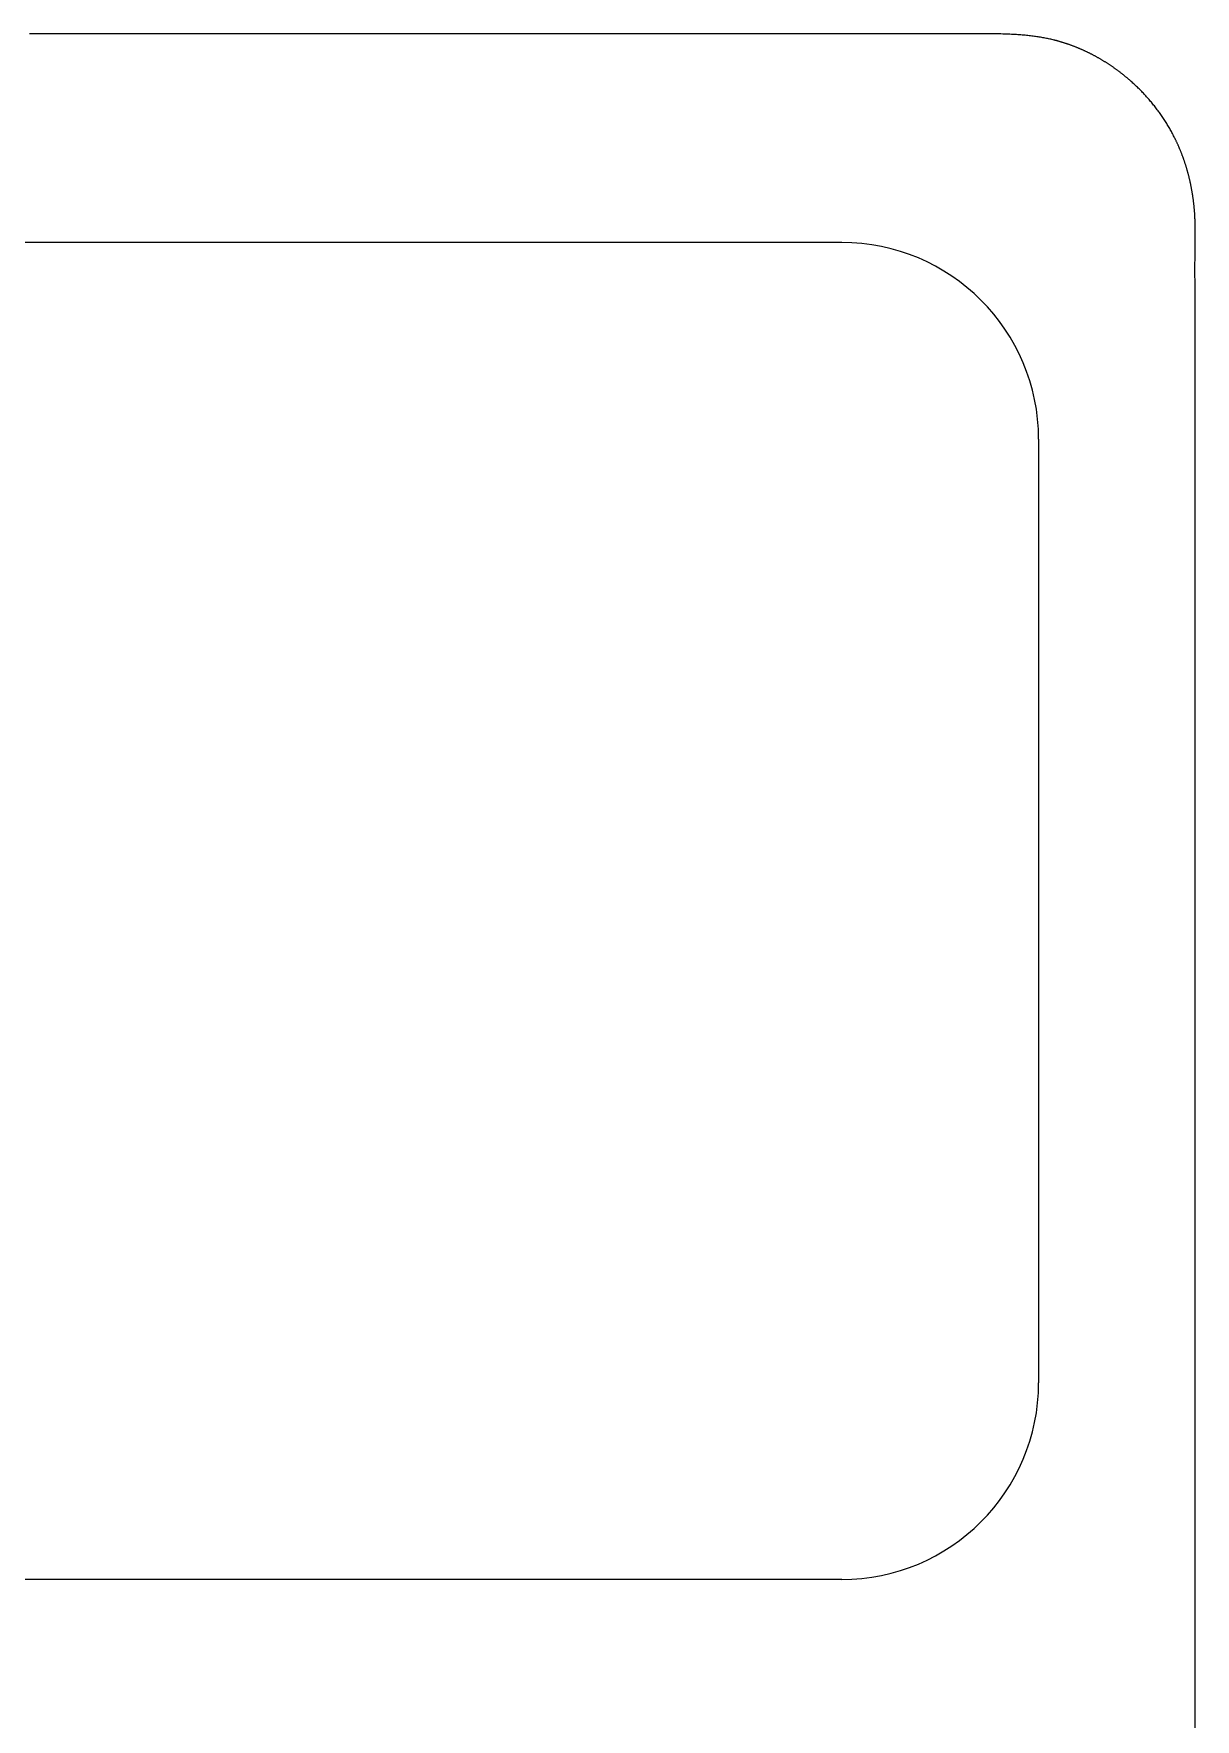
# Model space of a CAD drawing. Header units: millimetres. Extents: x -9 to 276, y -90 to 14.
# Drawn here: x 263.45 to 275.7, y -8.53 to 9.25 of the extents above; entities that cross this region are included whole.
import ezdxf

# ---------------------------------------------------------------- set-up
doc = ezdxf.new("R2010")
doc.units = ezdxf.units.MM
doc.layers.add('BLACK', color=7, linetype='CONTINUOUS')

msp = doc.modelspace()

# ---------------------------------------------------------------- linework, layer by layer
at = {"layer": 'BLACK', "linetype": 'Continuous'}
for p, q in [((263.499028, 9.250245), (263.409679, 9.250205)), ((263.588358, 9.250253), (263.499028, 9.250245)), ((263.677673, 9.250233), (263.588358, 9.250253)), ((263.766976, 9.250195), (263.677673, 9.250233)), ((263.945563, 9.250084), (263.766976, 9.250195)), ((264.076435, 9.25), (263.945563, 9.250084)), ((264.243115, 9.249918), (264.076435, 9.25)), ((264.409812, 9.249865), (264.243115, 9.249918)), ((264.576524, 9.249837), (264.409812, 9.249865)), ((264.743248, 9.249831), (264.576524, 9.249837)), ((265.076723, 9.249864), (264.743248, 9.249831)), ((265.410218, 9.24993), (265.076723, 9.249864)), ((265.767493, 9.25), (265.410218, 9.24993)), ((266.10139, 9.250036), (265.767493, 9.25)), ((266.435272, 9.250045), (266.10139, 9.250036)), ((267.103008, 9.250019), (266.435272, 9.250045)), ((267.45855, 9.25), (267.103008, 9.250019)), ((268.138273, 9.249988), (267.45855, 9.25)), ((268.818012, 9.249995), (268.138273, 9.249988)), ((269.149607, 9.25), (268.818012, 9.249995)), ((270.699804, 9.250001), (269.149607, 9.25)), ((270.840665, 9.25), (270.699804, 9.250001)), ((270.840682, 9.25), (270.840665, 9.25)), ((271.686193, 9.25), (270.840682, 9.25)), ((271.827141, 9.250002), (271.686193, 9.25)), ((272.531722, 9.25), (271.827141, 9.250002)), ((272.703114, 9.249993), (272.531722, 9.25)), ((272.959904, 9.249985), (272.703114, 9.249993)), ((273.377251, 9.25), (272.959904, 9.249985)), ((273.377943, 9.25), (273.377251, 9.25)), ((273.408344, 9.25), (273.377943, 9.25)), ((273.449488, 9.249968), (273.408344, 9.25)), ((273.483379, 9.249883), (273.449488, 9.249968)), ((273.513285, 9.249742), (273.483379, 9.249883)), ((273.540556, 9.249545), (273.513285, 9.249742)), ((273.565907, 9.24929), (273.540556, 9.249545)), ((273.58977, 9.248977), (273.565907, 9.24929)), ((273.612434, 9.248606), (273.58977, 9.248977)), ((273.634099, 9.248176), (273.612434, 9.248606)), ((273.654915, 9.247688), (273.634099, 9.248176)), ((273.674995, 9.247141), (273.654915, 9.247688)), ((273.694429, 9.246536), (273.674995, 9.247141)), ((273.713287, 9.245872), (273.694429, 9.246536)), ((273.731629, 9.24515), (273.713287, 9.245872)), ((273.749504, 9.244369), (273.731629, 9.24515)), ((273.766952, 9.243529), (273.749504, 9.244369)), ((273.784008, 9.24263), (273.766952, 9.243529)), ((273.800703, 9.241673), (273.784008, 9.24263)), ((273.817063, 9.240658), (273.800703, 9.241673)), ((273.83311, 9.239584), (273.817063, 9.240658)), ((273.848865, 9.238451), (273.83311, 9.239584)), ((273.864346, 9.23726), (273.848865, 9.238451)), ((273.879569, 9.23601), (273.864346, 9.23726)), ((273.894548, 9.234702), (273.879569, 9.23601)), ((273.909297, 9.233336), (273.894548, 9.234702)), ((273.923827, 9.231911), (273.909297, 9.233336)), ((273.938149, 9.230428), (273.923827, 9.231911)), ((273.952274, 9.228886), (273.938149, 9.230428)), ((273.966209, 9.227286), (273.952274, 9.228886)), ((273.979964, 9.225628), (273.966209, 9.227286)), ((273.993545, 9.223912), (273.979964, 9.225628)), ((274.006961, 9.222137), (273.993545, 9.223912)), ((274.020217, 9.220304), (274.006961, 9.222137)), ((274.033321, 9.218412), (274.020217, 9.220304)), ((274.046277, 9.216462), (274.033321, 9.218412)), ((274.059091, 9.214454), (274.046277, 9.216462)), ((274.071768, 9.212388), (274.059091, 9.214454)), ((274.084313, 9.210263), (274.071768, 9.212388)), ((274.09673, 9.20808), (274.084313, 9.210263)), ((274.109023, 9.205838), (274.09673, 9.20808)), ((274.121196, 9.203538), (274.109023, 9.205838)), ((274.133254, 9.201179), (274.121196, 9.203538)), ((274.145199, 9.198762), (274.133254, 9.201179)), ((274.157035, 9.196287), (274.145199, 9.198762)), ((274.168765, 9.193752), (274.157035, 9.196287)), ((274.180392, 9.191159), (274.168765, 9.193752)), ((274.19192, 9.188507), (274.180392, 9.191159)), ((274.20335, 9.185797), (274.19192, 9.188507)), ((274.214685, 9.183027), (274.20335, 9.185797)), ((274.215833, 9.182742), (274.214685, 9.183027)), ((274.221505, 9.181321), (274.215833, 9.182742)), ((274.227173, 9.17988), (274.221505, 9.181321)), ((274.232848, 9.178417), (274.227173, 9.17988)), ((274.238518, 9.176935), (274.232848, 9.178417)), ((274.244195, 9.17543), (274.238518, 9.176935)), ((274.249867, 9.173905), (274.244195, 9.17543)), ((274.255545, 9.172359), (274.249867, 9.173905)), ((274.261219, 9.170792), (274.255545, 9.172359)), ((274.266899, 9.169203), (274.261219, 9.170792)), ((274.272574, 9.167595), (274.266899, 9.169203)), ((274.278255, 9.165964), (274.272574, 9.167595)), ((274.283931, 9.164314), (274.278255, 9.165964)), ((274.289612, 9.162641), (274.283931, 9.164314)), ((274.295289, 9.160949), (274.289612, 9.162641)), ((274.300971, 9.159234), (274.295289, 9.160949)), ((274.306648, 9.1575), (274.300971, 9.159234)), ((274.31233, 9.155743), (274.306648, 9.1575)), ((274.318007, 9.153967), (274.31233, 9.155743)), ((274.323689, 9.152169), (274.318007, 9.153967)), ((274.329365, 9.150351), (274.323689, 9.152169)), ((274.335047, 9.14851), (274.329365, 9.150351)), ((274.340723, 9.14665), (274.335047, 9.14851)), ((274.346404, 9.144767), (274.340723, 9.14665)), ((274.352079, 9.142866), (274.346404, 9.144767)), ((274.357759, 9.140941), (274.352079, 9.142866)), ((274.363433, 9.138997), (274.357759, 9.140941)), ((274.369111, 9.137031), (274.363433, 9.138997)), ((274.374783, 9.135046), (274.369111, 9.137031)), ((274.380459, 9.133038), (274.374783, 9.135046)), ((274.38613, 9.13101), (274.380459, 9.133038)), ((274.391804, 9.12896), (274.38613, 9.13101)), ((274.397472, 9.126891), (274.391804, 9.12896)), ((274.403144, 9.1248), (274.397472, 9.126891)), ((274.408809, 9.122689), (274.403144, 9.1248)), ((274.414478, 9.120555), (274.408809, 9.122689)), ((274.420141, 9.118403), (274.414478, 9.120555)), ((274.425806, 9.116228), (274.420141, 9.118403)), ((274.431465, 9.114034), (274.425806, 9.116228)), ((274.437127, 9.111817), (274.431465, 9.114034)), ((274.442783, 9.109581), (274.437127, 9.111817)), ((274.448441, 9.107323), (274.442783, 9.109581)), ((274.454092, 9.105046), (274.448441, 9.107323)), ((274.459746, 9.102746), (274.454092, 9.105046)), ((274.465393, 9.100428), (274.459746, 9.102746)), ((274.471042, 9.098087), (274.465393, 9.100428)), ((274.476684, 9.095727), (274.471042, 9.098087)), ((274.482328, 9.093345), (274.476684, 9.095727)), ((274.487965, 9.090943), (274.482328, 9.093345)), ((274.493604, 9.08852), (274.487965, 9.090943)), ((274.499235, 9.086077), (274.493604, 9.08852)), ((274.504867, 9.083613), (274.499235, 9.086077)), ((274.510493, 9.081129), (274.504867, 9.083613)), ((274.516119, 9.078624), (274.510493, 9.081129)), ((274.521738, 9.076099), (274.516119, 9.078624)), ((274.527358, 9.073552), (274.521738, 9.076099)), ((274.53297, 9.070987), (274.527358, 9.073552)), ((274.538582, 9.0684), (274.53297, 9.070987)), ((274.544187, 9.065794), (274.538582, 9.0684)), ((274.549793, 9.063165), (274.544187, 9.065794)), ((274.55539, 9.060519), (274.549793, 9.063165)), ((274.560987, 9.05785), (274.55539, 9.060519)), ((274.566576, 9.055162), (274.560987, 9.05785)), ((274.572165, 9.052453), (274.566576, 9.055162)), ((274.577746, 9.049725), (274.572165, 9.052453)), ((274.583326, 9.046976), (274.577746, 9.049725)), ((274.588898, 9.044208), (274.583326, 9.046976)), ((274.594469, 9.041418), (274.588898, 9.044208)), ((274.600032, 9.03861), (274.594469, 9.041418)), ((274.605594, 9.03578), (274.600032, 9.03861)), ((274.611147, 9.032932), (274.605594, 9.03578)), ((274.616698, 9.030062), (274.611147, 9.032932)), ((274.622241, 9.027174), (274.616698, 9.030062)), ((274.627782, 9.024265), (274.622241, 9.027174)), ((274.633315, 9.021337), (274.627782, 9.024265)), ((274.638845, 9.018388), (274.633315, 9.021337)), ((274.644366, 9.015421), (274.638845, 9.018388)), ((274.649885, 9.012433), (274.644366, 9.015421)), ((274.655395, 9.009426), (274.649885, 9.012433)), ((274.660902, 9.006399), (274.655395, 9.009426)), ((274.6664, 9.003353), (274.660902, 9.006399)), ((274.671895, 9.000286), (274.6664, 9.003353)), ((274.67738, 8.997202), (274.671895, 9.000286)), ((274.682863, 8.994096), (274.67738, 8.997202)), ((274.688336, 8.990973), (274.682863, 8.994096)), ((274.693805, 8.987829), (274.688336, 8.990973)), ((274.699264, 8.984667), (274.693805, 8.987829)), ((274.70472, 8.981484), (274.699264, 8.984667)), ((274.710166, 8.978284), (274.70472, 8.981484)), ((274.715608, 8.975063), (274.710166, 8.978284)), ((274.721039, 8.971825), (274.715608, 8.975063)), ((274.726467, 8.968566), (274.721039, 8.971825)), ((274.731884, 8.96529), (274.726467, 8.968566)), ((274.737296, 8.961993), (274.731884, 8.96529)), ((274.742698, 8.958679), (274.737296, 8.961993)), ((274.748095, 8.955345), (274.742698, 8.958679)), ((274.753482, 8.951993), (274.748095, 8.955345)), ((274.758863, 8.948622), (274.753482, 8.951993)), ((274.764234, 8.945233), (274.758863, 8.948622)), ((274.769598, 8.941825), (274.764234, 8.945233)), ((274.774953, 8.938399), (274.769598, 8.941825)), ((274.780301, 8.934953), (274.774953, 8.938399)), ((274.785638, 8.931491), (274.780301, 8.934953)), ((274.790969, 8.928009), (274.785638, 8.931491)), ((274.796289, 8.92451), (274.790969, 8.928009)), ((274.801602, 8.920992), (274.796289, 8.92451)), ((274.806904, 8.917457), (274.801602, 8.920992)), ((274.8122, 8.913902), (274.806904, 8.917457)), ((274.817483, 8.910331), (274.8122, 8.913902)), ((274.82276, 8.906741), (274.817483, 8.910331)), ((274.828025, 8.903135), (274.82276, 8.906741)), ((274.833282, 8.899509), (274.828025, 8.903135)), ((274.838528, 8.895867), (274.833282, 8.899509)), ((274.843766, 8.892206), (274.838528, 8.895867)), ((274.848993, 8.888529), (274.843766, 8.892206)), ((274.854211, 8.884834), (274.848993, 8.888529)), ((274.859417, 8.881122), (274.854211, 8.884834)), ((274.864614, 8.877392), (274.859417, 8.881122)), ((274.8698, 8.873645), (274.864614, 8.877392)), ((274.874976, 8.869881), (274.8698, 8.873645)), ((274.880141, 8.8661), (274.874976, 8.869881)), ((274.885296, 8.862302), (274.880141, 8.8661)), ((274.890439, 8.858488), (274.885296, 8.862302)), ((274.895572, 8.854656), (274.890439, 8.858488)), ((274.900693, 8.850808), (274.895572, 8.854656)), ((274.905804, 8.846942), (274.900693, 8.850808)), ((274.910903, 8.843061), (274.905804, 8.846942)), ((274.915991, 8.839163), (274.910903, 8.843061)), ((274.921067, 8.835249), (274.915991, 8.839163)), ((274.926132, 8.831318), (274.921067, 8.835249)), ((274.931184, 8.827371), (274.926132, 8.831318)), ((274.936226, 8.823408), (274.931184, 8.827371)), ((274.941254, 8.819429), (274.936226, 8.823408)), ((274.946271, 8.815434), (274.941254, 8.819429)), ((274.951276, 8.811424), (274.946271, 8.815434)), ((274.956268, 8.807397), (274.951276, 8.811424)), ((274.961248, 8.803355), (274.956268, 8.807397)), ((274.969373, 8.796704), (274.961248, 8.803355)), ((274.974318, 8.792622), (274.969373, 8.796704)), ((274.979251, 8.788525), (274.974318, 8.792622)), ((274.98417, 8.784412), (274.979251, 8.788525)), ((274.989076, 8.780285), (274.98417, 8.784412)), ((274.993969, 8.776143), (274.989076, 8.780285)), ((274.998848, 8.771986), (274.993969, 8.776143)), ((275.003714, 8.767814), (274.998848, 8.771986)), ((275.008566, 8.763627), (275.003714, 8.767814)), ((275.01823, 8.755209), (275.008566, 8.763627)), ((275.027839, 8.746734), (275.01823, 8.755209)), ((275.037392, 8.7382), (275.027839, 8.746734)), ((275.046889, 8.72961), (275.037392, 8.7382)), ((275.05633, 8.720962), (275.046889, 8.72961)), ((275.065714, 8.712259), (275.05633, 8.720962)), ((275.07504, 8.7035), (275.065714, 8.712259)), ((275.084308, 8.694686), (275.07504, 8.7035)), ((275.093517, 8.685817), (275.084308, 8.694686)), ((275.102667, 8.676894), (275.093517, 8.685817)), ((275.111757, 8.667918), (275.102667, 8.676894)), ((275.120787, 8.658889), (275.111757, 8.667918)), ((275.129756, 8.649808), (275.120787, 8.658889)), ((275.138664, 8.640674), (275.129756, 8.649808)), ((275.147511, 8.63149), (275.138664, 8.640674)), ((275.156295, 8.622255), (275.147511, 8.63149)), ((275.165017, 8.612969), (275.156295, 8.622255)), ((275.173675, 8.603634), (275.165017, 8.612969)), ((275.18227, 8.59425), (275.173675, 8.603634)), ((275.190801, 8.584818), (275.18227, 8.59425)), ((275.199267, 8.575338), (275.190801, 8.584818)), ((275.207669, 8.56581), (275.199267, 8.575338)), ((275.216005, 8.556235), (275.207669, 8.56581)), ((275.224275, 8.546615), (275.216005, 8.556235)), ((275.232479, 8.536949), (275.224275, 8.546615)), ((275.240617, 8.527238), (275.232479, 8.536949)), ((275.248687, 8.517482), (275.240617, 8.527238)), ((275.25669, 8.507682), (275.248687, 8.517482)), ((275.264626, 8.49784), (275.25669, 8.507682)), ((275.272493, 8.487954), (275.264626, 8.49784)), ((275.280291, 8.478026), (275.272493, 8.487954)), ((275.28802, 8.468057), (275.280291, 8.478026)), ((275.29568, 8.458047), (275.28802, 8.468057)), ((275.303271, 8.447996), (275.29568, 8.458047)), ((275.310791, 8.437906), (275.303271, 8.447996)), ((275.318241, 8.427776), (275.310791, 8.437906)), ((275.32562, 8.417607), (275.318241, 8.427776)), ((275.332928, 8.407401), (275.32562, 8.417607)), ((275.340165, 8.397157), (275.332928, 8.407401)), ((275.34733, 8.386876), (275.340165, 8.397157)), ((275.354423, 8.376558), (275.34733, 8.386876)), ((275.361443, 8.366205), (275.354423, 8.376558)), ((275.368391, 8.355816), (275.361443, 8.366205)), ((275.375267, 8.345393), (275.368391, 8.355816)), ((275.382068, 8.334935), (275.375267, 8.345393)), ((275.388797, 8.324444), (275.382068, 8.334935)), ((275.395452, 8.31392), (275.388797, 8.324444)), ((275.402032, 8.303364), (275.395452, 8.31392)), ((275.408539, 8.292775), (275.402032, 8.303364)), ((275.414971, 8.282156), (275.408539, 8.292775)), ((275.421328, 8.271505), (275.414971, 8.282156)), ((275.42761, 8.260824), (275.421328, 8.271505)), ((275.433817, 8.250113), (275.42761, 8.260824)), ((275.439949, 8.239374), (275.433817, 8.250113)), ((275.446005, 8.228605), (275.439949, 8.239374)), ((275.451985, 8.217809), (275.446005, 8.228605)), ((275.457889, 8.206985), (275.451985, 8.217809)), ((275.463717, 8.196134), (275.457889, 8.206985)), ((275.469468, 8.185256), (275.463717, 8.196134)), ((275.475143, 8.174352), (275.469468, 8.185256)), ((275.480741, 8.163423), (275.475143, 8.174352)), ((275.486262, 8.152469), (275.480741, 8.163423)), ((275.490107, 8.144733), (275.486262, 8.152469)), ((275.492825, 8.139212), (275.490107, 8.144733)), ((275.495524, 8.133682), (275.492825, 8.139212)), ((275.498211, 8.128133), (275.495524, 8.133682)), ((275.500879, 8.122575), (275.498211, 8.128133)), ((275.503535, 8.116998), (275.500879, 8.122575)), ((275.506172, 8.111412), (275.503535, 8.116998)), ((275.508797, 8.105807), (275.506172, 8.111412)), ((275.511403, 8.100193), (275.508797, 8.105807)), ((275.513996, 8.09456), (275.511403, 8.100193)), ((275.516571, 8.088918), (275.513996, 8.09456)), ((275.519133, 8.083258), (275.516571, 8.088918)), ((275.521676, 8.077589), (275.519133, 8.083258)), ((275.524206, 8.071901), (275.521676, 8.077589)), ((275.526717, 8.066205), (275.524206, 8.071901)), ((275.529215, 8.06049), (275.526717, 8.066205)), ((275.531695, 8.054767), (275.529215, 8.06049)), ((275.534161, 8.049026), (275.531695, 8.054767)), ((275.536609, 8.043276), (275.534161, 8.049026)), ((275.539043, 8.037507), (275.536609, 8.043276)), ((275.541458, 8.031731), (275.539043, 8.037507)), ((275.543859, 8.025936), (275.541458, 8.031731)), ((275.546242, 8.020133), (275.543859, 8.025936)), ((275.548611, 8.014312), (275.546242, 8.020133)), ((275.550961, 8.008483), (275.548611, 8.014312)), ((275.553297, 8.002636), (275.550961, 8.008483)), ((275.555615, 7.996781), (275.553297, 8.002636)), ((275.557918, 7.990908), (275.555615, 7.996781)), ((275.560203, 7.985027), (275.557918, 7.990908)), ((275.562473, 7.979129), (275.560203, 7.985027)), ((275.564724, 7.973223), (275.562473, 7.979129)), ((275.566961, 7.967299), (275.564724, 7.973223)), ((275.569179, 7.961368), (275.566961, 7.967299)), ((275.571382, 7.955419), (275.569179, 7.961368)), ((275.573567, 7.949463), (275.571382, 7.955419)), ((275.575737, 7.94349), (275.573567, 7.949463)), ((275.577888, 7.937509), (275.575737, 7.94349)), ((275.580024, 7.931511), (275.577888, 7.937509)), ((275.582141, 7.925506), (275.580024, 7.931511)), ((275.584243, 7.919484), (275.582141, 7.925506)), ((275.586326, 7.913455), (275.584243, 7.919484)), ((275.588394, 7.907409), (275.586326, 7.913455)), ((275.590442, 7.901356), (275.588394, 7.907409)), ((275.592476, 7.895287), (275.590442, 7.901356)), ((275.59449, 7.88921), (275.592476, 7.895287)), ((275.596489, 7.883117), (275.59449, 7.88921)), ((275.598469, 7.877018), (275.596489, 7.883117)), ((275.600434, 7.870902), (275.598469, 7.877018)), ((275.602379, 7.86478), (275.600434, 7.870902)), ((275.604308, 7.858641), (275.602379, 7.86478)), ((275.606219, 7.852496), (275.604308, 7.858641)), ((275.608113, 7.846335), (275.606219, 7.852496)), ((275.609988, 7.840168), (275.608113, 7.846335)), ((275.611847, 7.833985), (275.609988, 7.840168)), ((275.613687, 7.827796), (275.611847, 7.833985)), ((275.615511, 7.821591), (275.613687, 7.827796)), ((275.617316, 7.815381), (275.615511, 7.821591)), ((275.619104, 7.809154), (275.617316, 7.815381)), ((275.620873, 7.802923), (275.619104, 7.809154)), ((275.622626, 7.796676), (275.620873, 7.802923)), ((275.624359, 7.790423), (275.622626, 7.796676)), ((275.626076, 7.784155), (275.624359, 7.790423)), ((275.627773, 7.777882), (275.626076, 7.784155)), ((275.629454, 7.771594), (275.627773, 7.777882)), ((275.631115, 7.765301), (275.629454, 7.771594)), ((275.63276, 7.758993), (275.631115, 7.765301)), ((275.634385, 7.75268), (275.63276, 7.758993)), ((275.635993, 7.746352), (275.634385, 7.75268)), ((275.637582, 7.74002), (275.635993, 7.746352)), ((275.639153, 7.733673), (275.637582, 7.74002)), ((275.640706, 7.727322), (275.639153, 7.733673)), ((275.642241, 7.720957), (275.640706, 7.727322)), ((275.643756, 7.714587), (275.642241, 7.720957)), ((275.645254, 7.708203), (275.643756, 7.714587)), ((275.646733, 7.701815), (275.645254, 7.708203)), ((275.648194, 7.695413), (275.646733, 7.701815)), ((275.649635, 7.689007), (275.648194, 7.695413)), ((275.651059, 7.682588), (275.649635, 7.689007)), ((275.652464, 7.676165), (275.651059, 7.682588)), ((275.653851, 7.669728), (275.652464, 7.676165)), ((275.655218, 7.663288), (275.653851, 7.669728)), ((275.656567, 7.656835), (275.655218, 7.663288)), ((275.657897, 7.650378), (275.656567, 7.656835)), ((275.659208, 7.643909), (275.657897, 7.650378)), ((275.6605, 7.637436), (275.659208, 7.643909)), ((275.661774, 7.630951), (275.6605, 7.637436)), ((275.663029, 7.624463), (275.661774, 7.630951)), ((275.664265, 7.617962), (275.663029, 7.624463)), ((275.665481, 7.611459), (275.664265, 7.617962)), ((275.66668, 7.604943), (275.665481, 7.611459)), ((275.667858, 7.598425), (275.66668, 7.604943)), ((275.669018, 7.591895), (275.667858, 7.598425)), ((275.670159, 7.585363), (275.669018, 7.591895)), ((275.67128, 7.578819), (275.670159, 7.585363)), ((275.672382, 7.572273), (275.67128, 7.578819)), ((275.673466, 7.565716), (275.672382, 7.572273)), ((275.67453, 7.559156), (275.673466, 7.565716)), ((275.675575, 7.552586), (275.67453, 7.559156)), ((275.6766, 7.546013), (275.675575, 7.552586)), ((275.677606, 7.539431), (275.6766, 7.546013)), ((275.678593, 7.532846), (275.677606, 7.539431)), ((275.679561, 7.526251), (275.678593, 7.532846)), ((275.680508, 7.519654), (275.679561, 7.526251)), ((275.681437, 7.513048), (275.680508, 7.519654)), ((275.682346, 7.50644), (275.681437, 7.513048)), ((275.683236, 7.499823), (275.682346, 7.50644)), ((275.684107, 7.493204), (275.683236, 7.499823)), ((275.684958, 7.486577), (275.684107, 7.493204)), ((275.685789, 7.479947), (275.684958, 7.486577)), ((275.6866, 7.47331), (275.685789, 7.479947)), ((275.687392, 7.466671), (275.6866, 7.47331)), ((275.688165, 7.460024), (275.687392, 7.466671)), ((275.688918, 7.453376), (275.688165, 7.460024)), ((275.689651, 7.44672), (275.688918, 7.453376)), ((275.690364, 7.440063), (275.689651, 7.44672)), ((275.691058, 7.433399), (275.690364, 7.440063)), ((275.691732, 7.426734), (275.691058, 7.433399)), ((275.692387, 7.420061), (275.691732, 7.426734)), ((275.693021, 7.413389), (275.692387, 7.420061)), ((275.693636, 7.406709), (275.693021, 7.413389)), ((275.694231, 7.400029), (275.693636, 7.406709)), ((275.694807, 7.393343), (275.694231, 7.400029)), ((275.695362, 7.386657), (275.694807, 7.393343)), ((275.695898, 7.379965), (275.695362, 7.386657)), ((275.696414, 7.373272), (275.695898, 7.379965)), ((275.69691, 7.366574), (275.696414, 7.373272)), ((275.697386, 7.359877), (275.69691, 7.366574)), ((275.697842, 7.353174), (275.697386, 7.359877)), ((275.698278, 7.346471), (275.697842, 7.353174)), ((275.698945, 7.335571), (275.698278, 7.346471)), ((275.69956, 7.324672), (275.698945, 7.335571)), ((275.700126, 7.313773), (275.69956, 7.324672)), ((275.700643, 7.302874), (275.700126, 7.313773)), ((275.701114, 7.291976), (275.700643, 7.302874)), ((275.701541, 7.281078), (275.701114, 7.291976)), ((275.701924, 7.270181), (275.701541, 7.281078)), ((275.702266, 7.259284), (275.701924, 7.270181)), ((275.702568, 7.248387), (275.702266, 7.259284)), ((275.702832, 7.237491), (275.702568, 7.248387)), ((275.70306, 7.226595), (275.702832, 7.237491)), ((275.703252, 7.215699), (275.70306, 7.226595)), ((275.703412, 7.204803), (275.703252, 7.215699)), ((275.70354, 7.193908), (275.703412, 7.204803)), ((275.703638, 7.183013), (275.70354, 7.193908)), ((275.70363, 7.106749), (275.70374, 7.128538)), ((275.703708, 7.172118), (275.703638, 7.183013)), ((275.703752, 7.161223), (275.703708, 7.172118)), ((275.70374, 7.128538), (275.703766, 7.139433)), ((275.703771, 7.150328), (275.703752, 7.161223)), ((275.703766, 7.139433), (275.703771, 7.150328)), ((271.97645, 7.04795), (261.426449, 7.04795)), ((275.701451, 6.930163), (275.70183, 6.960551)), ((275.70183, 6.960551), (275.702351, 6.997802)), ((275.702351, 6.997802), (275.702955, 7.041382)), ((275.702955, 7.041382), (275.703224, 7.063171)), ((275.703224, 7.063171), (275.703454, 7.08496)), ((275.703454, 7.08496), (275.70363, 7.106749)), ((275.700585, 6.766319), (275.700605, 6.789729)), ((275.700592, 6.742908), (275.700585, 6.766319)), ((275.700605, 6.789729), (275.700655, 6.813137)), ((275.700655, 6.813137), (275.700737, 6.836545)), ((275.700737, 6.836545), (275.700855, 6.859951)), ((275.700855, 6.859951), (275.701011, 6.883357)), ((275.701011, 6.883357), (275.701209, 6.906761)), ((275.701209, 6.906761), (275.701451, 6.930163)), ((275.700622, 6.719497), (275.700592, 6.742908)), ((275.700673, 6.696085), (275.700622, 6.719497)), ((275.700826, 6.64926), (275.700673, 6.696085)), ((275.701026, 6.602433), (275.700826, 6.64926)), ((275.70125, 6.555605), (275.701026, 6.602433)), ((275.701451, 6.513665), (275.70125, 6.555605)), ((275.701802, 6.431533), (275.701451, 6.513665)), ((275.702092, 6.349403), (275.701802, 6.431533)), ((275.702324, 6.267275), (275.702092, 6.349403)), ((275.702503, 6.185148), (275.702324, 6.267275)), ((275.702634, 6.103023), (275.702503, 6.185148)), ((275.702719, 6.0209), (275.702634, 6.103023)), ((275.702763, 5.938777), (275.702719, 6.0209)), ((275.702771, 5.856656), (275.702763, 5.938777)), ((275.702614, 5.610299), (275.702692, 5.692417)), ((275.702692, 5.692417), (275.702746, 5.774536)), ((275.702746, 5.774536), (275.702771, 5.856656)), ((275.702273, 5.363947), (275.702515, 5.528181)), ((275.702515, 5.528181), (275.702614, 5.610299)), ((275.701998, 5.199715), (275.702273, 5.363947)), ((275.701704, 5.023125), (275.701998, 5.199715)), ((275.701451, 4.847671), (275.701704, 5.023125)), ((274.05145, 4.97295), (274.05145, -4.97705)), ((275.70128, 4.683377), (275.701451, 4.847671)), ((275.701169, 4.519082), (275.70128, 4.683377)), ((275.701112, 4.354784), (275.701169, 4.519082)), ((275.701098, 4.190485), (275.701112, 4.354784)), ((275.701119, 4.026185), (275.701098, 4.190485)), ((275.701166, 3.861885), (275.701119, 4.026185)), ((275.701305, 3.533282), (275.701166, 3.861885)), ((275.701451, 3.181677), (275.701305, 3.533282)), ((275.701527, 2.852753), (275.701451, 3.181677)), ((275.701547, 2.523831), (275.701527, 2.852753)), ((275.701528, 2.194909), (275.701547, 2.523831)), ((275.701491, 1.865989), (275.701528, 2.194909)), ((275.701452, 1.515683), (275.701491, 1.865989)), ((275.701425, 0.808899), (275.701452, 1.515683)), ((275.701443, 0.102113), (275.701425, 0.808899)), ((275.701452, -0.15031), (275.701443, 0.102113)), ((275.70147, -1.453204), (275.701452, -0.15031)), ((275.701459, -2.756096), (275.70147, -1.453204)), ((275.701452, -3.482298), (275.701459, -2.756096)), ((275.70145, -6.179621), (275.701452, -3.482298)), ((275.701452, -6.814286), (275.70145, -6.179621)), ((275.701452, -10.146273), (275.701452, -6.814286)), ((271.97645, -7.05205), (261.42645, -7.05205))]:
    msp.add_line(p, q, dxfattribs=at)
at = {"layer": 'BLACK'}
for centre, start, end in [((271.97645, 4.97295), 0, 90), ((271.97645, -4.97705), 270, 0)]:
    msp.add_arc(centre, 2.075, start, end, dxfattribs=at)

doc.saveas('drawing.dxf')
